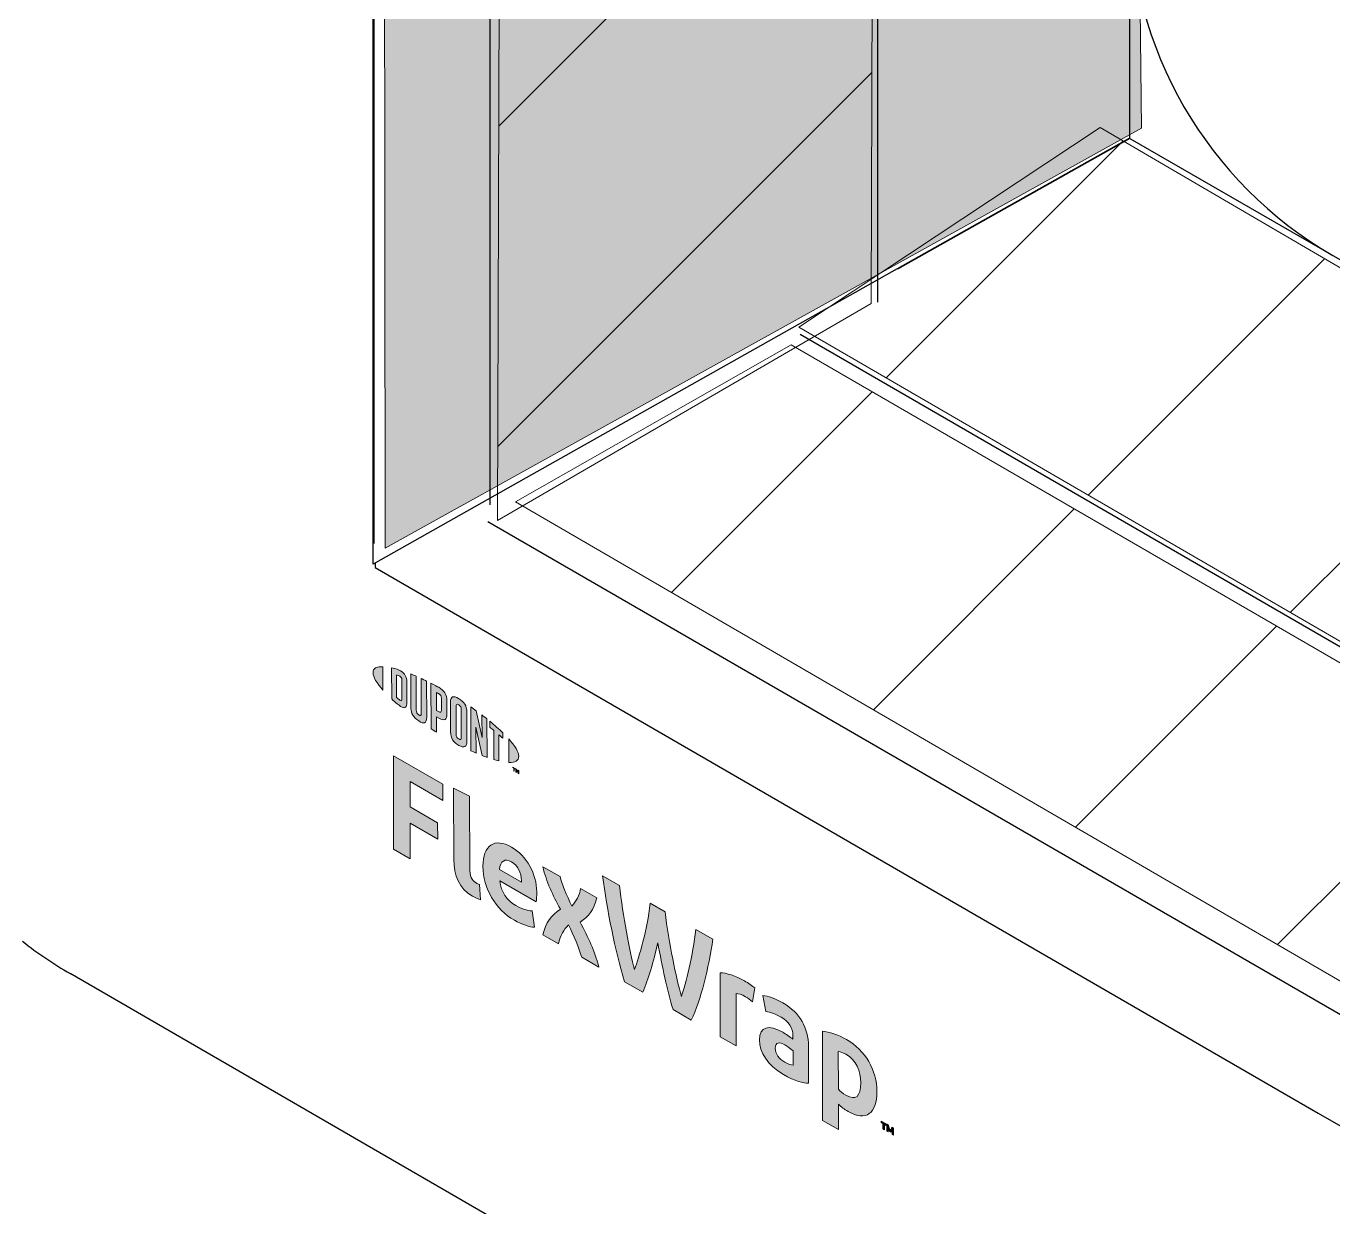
# Model space of a CAD drawing. Extents: x -1337 to 5791, y -3809 to 1769.
# Drawn here: x -117.1 to -59.2, y -2845.1 to -2792.9 of the extents above; entities that cross this region are included whole.
import ezdxf

# ---------------------------------------------------------------- set-up
doc = ezdxf.new("R2010")
doc.units = 0
doc.header["$MEASUREMENT"] = 0
for name, color, linetype, lineweight in [('G-ANNO-TTLB', 7, 'Continuous', 0), ('Layer 12', 7, 'Continuous', 0), ('TYVEK', 7, 'Continuous', 0)]:
    doc.layers.add(name, color=color, linetype=linetype, lineweight=lineweight)
pattern_1 = [(45, (0, 0), (-7.071067, 7.07107), [])]

# ---------------------------------------------------------------- blocks, each defined once
blk = doc.blocks.new('Block_393')
at = {"layer": 'TYVEK', "true_color": 0x003b71, "transparency": 33554687}
h = blk.add_hatch(color=156, dxfattribs=at)
h.dxf.hatch_style = 2
edge = h.paths.add_edge_path()
edge.add_spline(control_points=[(-100.803, -2829.312), (-100.803, -2829.312), (-100.813, -2825.171), (-100.813, -2825.171), (-100.813, -2825.171), (-98.627, -2826.426), (-98.627, -2826.426), (-98.627, -2826.426), (-98.626, -2827.148), (-98.626, -2827.148), (-98.626, -2827.148), (-100.077, -2826.314), (-100.077, -2826.314), (-100.077, -2826.314), (-100.075, -2827.438), (-100.075, -2827.438), (-100.075, -2827.438), (-98.854, -2828.139), (-98.854, -2828.139), (-98.854, -2828.139), (-98.852, -2828.861), (-98.852, -2828.861), (-98.852, -2828.861), (-100.073, -2828.16), (-100.073, -2828.16), (-100.073, -2828.16), (-100.069, -2829.733), (-100.069, -2829.733), (-100.069, -2829.733), (-100.803, -2829.312), (-100.803, -2829.312)], knot_values=[0, 0, 0, 0, 1, 1, 1, 2, 2, 2, 3, 3, 3, 4, 4, 4, 5, 5, 5, 6, 6, 6, 7, 7, 7, 8, 8, 8, 9, 9, 9, 10, 10, 10, 10], degree=3, periodic=0)
h = blk.add_hatch(color=156, dxfattribs=at)
h.dxf.hatch_style = 2
edge = h.paths.add_edge_path()
edge.add_spline(control_points=[(-97.43, -2830.156), (-97.429, -2830.475), (-97.357, -2830.688), (-97.151, -2830.806), (-97.1, -2830.835), (-97.049, -2830.859), (-97.003, -2830.873), (-97.003, -2830.873), (-96.95, -2831.548), (-96.95, -2831.548), (-97.047, -2831.515), (-97.206, -2831.448), (-97.309, -2831.389), (-97.899, -2831.05), (-98.136, -2830.471), (-98.138, -2829.761), (-98.138, -2829.761), (-98.145, -2826.602), (-98.145, -2826.602), (-98.145, -2826.602), (-97.437, -2826.961), (-97.437, -2826.961), (-97.437, -2826.961), (-97.43, -2830.156), (-97.43, -2830.156)], knot_values=[0, 0, 0, 0, 1, 1, 1, 2, 2, 2, 3, 3, 3, 4, 4, 4, 5, 5, 5, 6, 6, 6, 7, 7, 7, 8, 8, 8, 8], degree=3, periodic=0)
h = blk.add_hatch(color=156, dxfattribs=at)
h.dxf.hatch_style = 2
edge = h.paths.add_edge_path()
edge.add_spline(control_points=[(-96.118, -2830.206), (-96.118, -2830.206), (-95.143, -2830.765), (-95.143, -2830.765), (-95.143, -2830.765), (-95.144, -2830.694), (-95.144, -2830.694), (-95.144, -2830.363), (-95.299, -2830.032), (-95.581, -2829.87), (-95.879, -2829.699), (-96.073, -2829.83), (-96.118, -2830.206)], knot_values=[0, 0, 0, 0, 1, 1, 1, 2, 2, 2, 3, 3, 3, 4, 4, 4, 4], degree=3, periodic=0)
edge = h.paths.add_edge_path()
edge.add_spline(control_points=[(-94.56, -2832.766), (-94.785, -2832.755), (-95.118, -2832.646), (-95.457, -2832.452), (-96.283, -2831.978), (-96.849, -2831.05), (-96.851, -2830.068), (-96.853, -2829.128), (-96.337, -2828.786), (-95.583, -2829.219), (-94.911, -2829.605), (-94.468, -2830.409), (-94.466, -2831.201), (-94.466, -2831.379), (-94.475, -2831.527), (-94.485, -2831.639), (-94.485, -2831.639), (-96.107, -2830.708), (-96.107, -2830.708), (-96.039, -2831.22), (-95.797, -2831.571), (-95.387, -2831.807), (-95.135, -2831.951), (-94.894, -2832.025), (-94.674, -2832.045), (-94.674, -2832.045), (-94.56, -2832.766), (-94.56, -2832.766)], knot_values=[0, 0, 0, 0, 1, 1, 1, 2, 2, 2, 3, 3, 3, 4, 4, 4, 5, 5, 5, 6, 6, 6, 7, 7, 7, 8, 8, 8, 9, 9, 9, 9], degree=3, periodic=0)
h = blk.add_hatch(color=156, dxfattribs=at)
h.dxf.hatch_style = 2
edge = h.paths.add_edge_path()
edge.add_spline(control_points=[(-93.419, -2831.968), (-93.764, -2831.333), (-94.037, -2830.768), (-94.197, -2830.086), (-94.197, -2830.086), (-93.433, -2830.524), (-93.433, -2830.524), (-93.366, -2830.829), (-93.139, -2831.361), (-92.912, -2831.828), (-92.723, -2831.611), (-92.56, -2831.356), (-92.525, -2831.046), (-92.525, -2831.046), (-91.807, -2831.458), (-91.807, -2831.458), (-91.939, -2831.997), (-92.163, -2832.299), (-92.547, -2832.534), (-92.176, -2833.225), (-91.924, -2833.783), (-91.712, -2834.531), (-91.712, -2834.531), (-92.476, -2834.092), (-92.476, -2834.092), (-92.585, -2833.699), (-92.843, -2833.108), (-93.059, -2832.659), (-93.253, -2832.872), (-93.437, -2833.121), (-93.508, -2833.5), (-93.508, -2833.5), (-94.195, -2833.105), (-94.195, -2833.105), (-94.068, -2832.564), (-93.828, -2832.229), (-93.419, -2831.968)], knot_values=[0, 0, 0, 0, 1, 1, 1, 2, 2, 2, 3, 3, 3, 4, 4, 4, 5, 5, 5, 6, 6, 6, 7, 7, 7, 8, 8, 8, 9, 9, 9, 10, 10, 10, 11, 11, 11, 12, 12, 12, 12], degree=3, periodic=0)
h = blk.add_hatch(color=156, dxfattribs=at)
h.dxf.hatch_style = 2
edge = h.paths.add_edge_path()
edge.add_spline(control_points=[(-87.418, -2832.861), (-87.418, -2832.861), (-86.669, -2833.291), (-86.669, -2833.291), (-86.86, -2834.558), (-87.195, -2835.99), (-87.628, -2836.875), (-87.628, -2836.875), (-88.434, -2836.413), (-88.434, -2836.413), (-88.687, -2835.529), (-88.915, -2834.53), (-89.107, -2833.451), (-89.3, -2834.309), (-89.518, -2835.052), (-89.773, -2835.644), (-89.773, -2835.644), (-90.578, -2835.182), (-90.578, -2835.182), (-90.991, -2833.81), (-91.36, -2831.975), (-91.553, -2830.487), (-91.553, -2830.487), (-90.809, -2830.914), (-90.809, -2830.914), (-90.647, -2832.254), (-90.356, -2833.821), (-90.144, -2834.634), (-89.925, -2834.068), (-89.585, -2832.905), (-89.439, -2831.701), (-89.439, -2831.701), (-88.782, -2832.078), (-88.782, -2832.078), (-88.625, -2833.456), (-88.289, -2835.008), (-88.061, -2835.829), (-87.858, -2835.255), (-87.569, -2834.021), (-87.418, -2832.861)], knot_values=[0, 0, 0, 0, 1, 1, 1, 2, 2, 2, 3, 3, 3, 4, 4, 4, 5, 5, 5, 6, 6, 6, 7, 7, 7, 8, 8, 8, 9, 9, 9, 10, 10, 10, 11, 11, 11, 12, 12, 12, 13, 13, 13, 13], degree=3, periodic=0)
h = blk.add_hatch(color=156, dxfattribs=at)
h.dxf.hatch_style = 2
edge = h.paths.add_edge_path()
edge.add_spline(control_points=[(-85.276, -2835.136), (-85.091, -2835.242), (-84.917, -2835.366), (-84.814, -2835.455), (-84.814, -2835.455), (-84.915, -2836.064), (-84.915, -2836.064), (-85.002, -2835.979), (-85.11, -2835.905), (-85.218, -2835.843), (-85.408, -2835.734), (-85.536, -2835.702), (-85.644, -2835.699), (-85.644, -2835.699), (-85.638, -2838.018), (-85.638, -2838.018), (-85.638, -2838.018), (-86.346, -2837.612), (-86.346, -2837.612), (-86.346, -2837.612), (-86.353, -2834.778), (-86.353, -2834.778), (-86.076, -2834.778), (-85.645, -2834.924), (-85.276, -2835.136)], knot_values=[0, 0, 0, 0, 1, 1, 1, 2, 2, 2, 3, 3, 3, 4, 4, 4, 5, 5, 5, 6, 6, 6, 7, 7, 7, 8, 8, 8, 8], degree=3, periodic=0)
h = blk.add_hatch(color=156, dxfattribs=at)
h.dxf.hatch_style = 2
edge = h.paths.add_edge_path()
edge.add_spline(control_points=[(-83.12, -2838.867), (-83.12, -2838.867), (-83.122, -2838.234), (-83.122, -2838.234), (-83.24, -2838.137), (-83.363, -2838.048), (-83.486, -2837.977), (-83.722, -2837.842), (-83.907, -2837.842), (-83.906, -2838.12), (-83.905, -2838.369), (-83.751, -2838.587), (-83.479, -2838.744), (-83.325, -2838.832), (-83.197, -2838.87), (-83.12, -2838.867)], knot_values=[0, 0, 0, 0, 1, 1, 1, 2, 2, 2, 3, 3, 3, 4, 4, 4, 5, 5, 5, 5], degree=3, periodic=0)
edge = h.paths.add_edge_path()
edge.add_spline(control_points=[(-83.55, -2839.288), (-84.252, -2838.884), (-84.607, -2838.285), (-84.609, -2837.752), (-84.61, -2837.167), (-84.195, -2837.062), (-83.58, -2837.41), (-83.436, -2837.492), (-83.251, -2837.622), (-83.123, -2837.719), (-83.123, -2837.719), (-83.124, -2837.577), (-83.124, -2837.577), (-83.124, -2837.216), (-83.304, -2836.942), (-83.648, -2836.744), (-83.874, -2836.615), (-84.115, -2836.518), (-84.325, -2836.498), (-84.325, -2836.498), (-84.455, -2835.785), (-84.455, -2835.785), (-84.234, -2835.805), (-83.881, -2835.938), (-83.568, -2836.117), (-82.814, -2836.55), (-82.438, -2837.227), (-82.436, -2838.025), (-82.436, -2838.025), (-82.432, -2839.67), (-82.432, -2839.67), (-82.642, -2839.673), (-83.037, -2839.582), (-83.55, -2839.288)], knot_values=[0, 0, 0, 0, 1, 1, 1, 2, 2, 2, 3, 3, 3, 4, 4, 4, 5, 5, 5, 6, 6, 6, 7, 7, 7, 8, 8, 8, 9, 9, 9, 10, 10, 10, 11, 11, 11, 11], degree=3, periodic=0)
h = blk.add_hatch(color=156, dxfattribs=at)
h.dxf.hatch_style = 2
edge = h.paths.add_edge_path()
edge.add_spline(control_points=[(-80.786, -2840.201), (-80.335, -2840.46), (-80.125, -2840.262), (-80.127, -2839.652), (-80.128, -2839.12), (-80.324, -2838.653), (-80.791, -2838.385), (-80.919, -2838.311), (-81.011, -2838.288), (-81.119, -2838.273), (-81.119, -2838.273), (-81.115, -2839.93), (-81.115, -2839.93), (-81.017, -2840.033), (-80.935, -2840.116), (-80.786, -2840.201)], knot_values=[0, 0, 0, 0, 1, 1, 1, 2, 2, 2, 3, 3, 3, 4, 4, 4, 5, 5, 5, 5], degree=3, periodic=0)
edge = h.paths.add_edge_path()
edge.add_spline(control_points=[(-80.682, -2840.922), (-80.861, -2840.819), (-80.985, -2840.725), (-81.113, -2840.598), (-81.113, -2840.598), (-81.11, -2841.722), (-81.11, -2841.722), (-81.11, -2841.722), (-81.813, -2841.319), (-81.813, -2841.319), (-81.813, -2841.319), (-81.823, -2837.373), (-81.823, -2837.373), (-81.531, -2837.387), (-81.121, -2837.522), (-80.756, -2837.731), (-79.915, -2838.214), (-79.411, -2839.094), (-79.408, -2840.041), (-79.406, -2841.011), (-79.882, -2841.382), (-80.682, -2840.922)], knot_values=[0, 0, 0, 0, 1, 1, 1, 2, 2, 2, 3, 3, 3, 4, 4, 4, 5, 5, 5, 6, 6, 6, 7, 7, 7, 7], degree=3, periodic=0)
h = blk.add_hatch(color=156, dxfattribs=at)
h.dxf.hatch_style = 2
edge = h.paths.add_edge_path()
edge.add_spline(control_points=[(-78.9, -2841.527), (-78.874, -2841.615), (-78.849, -2841.681), (-78.818, -2841.752), (-78.788, -2841.716), (-78.767, -2841.676), (-78.742, -2841.619), (-78.742, -2841.619), (-78.668, -2841.661), (-78.668, -2841.661), (-78.668, -2841.661), (-78.667, -2841.967), (-78.667, -2841.967), (-78.667, -2841.967), (-78.731, -2841.93), (-78.731, -2841.93), (-78.731, -2841.93), (-78.732, -2841.789), (-78.732, -2841.789), (-78.732, -2841.789), (-78.729, -2841.743), (-78.729, -2841.743), (-78.749, -2841.777), (-78.774, -2841.811), (-78.795, -2841.838), (-78.795, -2841.838), (-78.844, -2841.809), (-78.844, -2841.809), (-78.867, -2841.757), (-78.891, -2841.694), (-78.913, -2841.635), (-78.913, -2841.635), (-78.91, -2841.687), (-78.91, -2841.687), (-78.91, -2841.687), (-78.909, -2841.828), (-78.909, -2841.828), (-78.909, -2841.828), (-78.973, -2841.791), (-78.973, -2841.791), (-78.973, -2841.791), (-78.974, -2841.485), (-78.974, -2841.485), (-78.974, -2841.485), (-78.9, -2841.527), (-78.9, -2841.527)], knot_values=[0, 0, 0, 0, 1, 1, 1, 2, 2, 2, 3, 3, 3, 4, 4, 4, 5, 5, 5, 6, 6, 6, 7, 7, 7, 8, 8, 8, 9, 9, 9, 10, 10, 10, 11, 11, 11, 12, 12, 12, 13, 13, 13, 14, 14, 14, 15, 15, 15, 15], degree=3, periodic=0)
edge = h.paths.add_edge_path()
edge.add_spline(control_points=[(-79.146, -2841.454), (-79.146, -2841.454), (-79.218, -2841.413), (-79.218, -2841.413), (-79.218, -2841.413), (-79.218, -2841.345), (-79.218, -2841.345), (-79.218, -2841.345), (-79.004, -2841.468), (-79.004, -2841.468), (-79.004, -2841.468), (-79.003, -2841.536), (-79.003, -2841.536), (-79.003, -2841.536), (-79.075, -2841.495), (-79.075, -2841.495), (-79.075, -2841.495), (-79.074, -2841.733), (-79.074, -2841.733), (-79.074, -2841.733), (-79.146, -2841.692), (-79.146, -2841.692), (-79.146, -2841.692), (-79.146, -2841.454), (-79.146, -2841.454)], knot_values=[0, 0, 0, 0, 1, 1, 1, 2, 2, 2, 3, 3, 3, 4, 4, 4, 5, 5, 5, 6, 6, 6, 7, 7, 7, 8, 8, 8, 8], degree=3, periodic=0)
at = {"layer": 'TYVEK'}
for points, knots in [([(-100.803, -2829.312), (-100.803, -2829.312), (-100.813, -2825.171), (-100.813, -2825.171), (-100.813, -2825.171), (-98.627, -2826.426), (-98.627, -2826.426), (-98.627, -2826.426), (-98.626, -2827.148), (-98.626, -2827.148), (-98.626, -2827.148), (-100.077, -2826.314), (-100.077, -2826.314), (-100.077, -2826.314), (-100.075, -2827.438), (-100.075, -2827.438), (-100.075, -2827.438), (-98.854, -2828.139), (-98.854, -2828.139), (-98.854, -2828.139), (-98.852, -2828.861), (-98.852, -2828.861), (-98.852, -2828.861), (-100.073, -2828.16), (-100.073, -2828.16), (-100.073, -2828.16), (-100.069, -2829.733), (-100.069, -2829.733), (-100.069, -2829.733), (-100.803, -2829.312), (-100.803, -2829.312)], [0, 0, 0, 0, 1, 1, 1, 2, 2, 2, 3, 3, 3, 4, 4, 4, 5, 5, 5, 6, 6, 6, 7, 7, 7, 8, 8, 8, 9, 9, 9, 10, 10, 10, 10]), ([(-97.43, -2830.156), (-97.429, -2830.475), (-97.357, -2830.688), (-97.151, -2830.806), (-97.1, -2830.835), (-97.049, -2830.859), (-97.003, -2830.873), (-97.003, -2830.873), (-96.95, -2831.548), (-96.95, -2831.548), (-97.047, -2831.515), (-97.206, -2831.448), (-97.309, -2831.389), (-97.899, -2831.05), (-98.136, -2830.471), (-98.138, -2829.761), (-98.138, -2829.761), (-98.145, -2826.602), (-98.145, -2826.602), (-98.145, -2826.602), (-97.437, -2826.961), (-97.437, -2826.961), (-97.437, -2826.961), (-97.43, -2830.156), (-97.43, -2830.156)], [0, 0, 0, 0, 1, 1, 1, 2, 2, 2, 3, 3, 3, 4, 4, 4, 5, 5, 5, 6, 6, 6, 7, 7, 7, 8, 8, 8, 8]), ([(-94.56, -2832.766), (-94.785, -2832.755), (-95.118, -2832.646), (-95.457, -2832.452), (-96.283, -2831.978), (-96.849, -2831.05), (-96.851, -2830.068), (-96.853, -2829.128), (-96.337, -2828.786), (-95.583, -2829.219), (-94.911, -2829.605), (-94.468, -2830.409), (-94.466, -2831.201), (-94.466, -2831.379), (-94.475, -2831.527), (-94.485, -2831.639), (-94.485, -2831.639), (-96.107, -2830.708), (-96.107, -2830.708), (-96.039, -2831.22), (-95.797, -2831.571), (-95.387, -2831.807), (-95.135, -2831.951), (-94.894, -2832.025), (-94.674, -2832.045), (-94.674, -2832.045), (-94.56, -2832.766), (-94.56, -2832.766)], [0, 0, 0, 0, 1, 1, 1, 2, 2, 2, 3, 3, 3, 4, 4, 4, 5, 5, 5, 6, 6, 6, 7, 7, 7, 8, 8, 8, 9, 9, 9, 9]), ([(-96.118, -2830.206), (-96.118, -2830.206), (-95.143, -2830.765), (-95.143, -2830.765), (-95.143, -2830.765), (-95.144, -2830.694), (-95.144, -2830.694), (-95.144, -2830.363), (-95.299, -2830.032), (-95.581, -2829.87), (-95.879, -2829.699), (-96.073, -2829.83), (-96.118, -2830.206)], [0, 0, 0, 0, 1, 1, 1, 2, 2, 2, 3, 3, 3, 4, 4, 4, 4]), ([(-93.419, -2831.968), (-93.764, -2831.333), (-94.037, -2830.768), (-94.197, -2830.086), (-94.197, -2830.086), (-93.433, -2830.524), (-93.433, -2830.524), (-93.366, -2830.829), (-93.139, -2831.361), (-92.912, -2831.828), (-92.723, -2831.611), (-92.56, -2831.356), (-92.525, -2831.046), (-92.525, -2831.046), (-91.807, -2831.458), (-91.807, -2831.458), (-91.939, -2831.997), (-92.163, -2832.299), (-92.547, -2832.534), (-92.176, -2833.225), (-91.924, -2833.783), (-91.712, -2834.531), (-91.712, -2834.531), (-92.476, -2834.092), (-92.476, -2834.092), (-92.585, -2833.699), (-92.843, -2833.108), (-93.059, -2832.659), (-93.253, -2832.872), (-93.437, -2833.121), (-93.508, -2833.5), (-93.508, -2833.5), (-94.195, -2833.105), (-94.195, -2833.105), (-94.068, -2832.564), (-93.828, -2832.229), (-93.419, -2831.968)], [0, 0, 0, 0, 1, 1, 1, 2, 2, 2, 3, 3, 3, 4, 4, 4, 5, 5, 5, 6, 6, 6, 7, 7, 7, 8, 8, 8, 9, 9, 9, 10, 10, 10, 11, 11, 11, 12, 12, 12, 12]), ([(-87.418, -2832.861), (-87.418, -2832.861), (-86.669, -2833.291), (-86.669, -2833.291), (-86.86, -2834.558), (-87.195, -2835.99), (-87.628, -2836.875), (-87.628, -2836.875), (-88.434, -2836.413), (-88.434, -2836.413), (-88.687, -2835.529), (-88.915, -2834.53), (-89.107, -2833.451), (-89.3, -2834.309), (-89.518, -2835.052), (-89.773, -2835.644), (-89.773, -2835.644), (-90.578, -2835.182), (-90.578, -2835.182), (-90.991, -2833.81), (-91.36, -2831.975), (-91.553, -2830.487), (-91.553, -2830.487), (-90.809, -2830.914), (-90.809, -2830.914), (-90.647, -2832.254), (-90.356, -2833.821), (-90.144, -2834.634), (-89.925, -2834.068), (-89.585, -2832.905), (-89.439, -2831.701), (-89.439, -2831.701), (-88.782, -2832.078), (-88.782, -2832.078), (-88.625, -2833.456), (-88.289, -2835.008), (-88.061, -2835.829), (-87.858, -2835.255), (-87.569, -2834.021), (-87.418, -2832.861)], [0, 0, 0, 0, 1, 1, 1, 2, 2, 2, 3, 3, 3, 4, 4, 4, 5, 5, 5, 6, 6, 6, 7, 7, 7, 8, 8, 8, 9, 9, 9, 10, 10, 10, 11, 11, 11, 12, 12, 12, 13, 13, 13, 13]), ([(-85.276, -2835.136), (-85.091, -2835.242), (-84.917, -2835.366), (-84.814, -2835.455), (-84.814, -2835.455), (-84.915, -2836.064), (-84.915, -2836.064), (-85.002, -2835.979), (-85.11, -2835.905), (-85.218, -2835.843), (-85.408, -2835.734), (-85.536, -2835.702), (-85.644, -2835.699), (-85.644, -2835.699), (-85.638, -2838.018), (-85.638, -2838.018), (-85.638, -2838.018), (-86.346, -2837.612), (-86.346, -2837.612), (-86.346, -2837.612), (-86.353, -2834.778), (-86.353, -2834.778), (-86.076, -2834.778), (-85.645, -2834.924), (-85.276, -2835.136)], [0, 0, 0, 0, 1, 1, 1, 2, 2, 2, 3, 3, 3, 4, 4, 4, 5, 5, 5, 6, 6, 6, 7, 7, 7, 8, 8, 8, 8]), ([(-83.55, -2839.288), (-84.252, -2838.884), (-84.607, -2838.285), (-84.609, -2837.752), (-84.61, -2837.167), (-84.195, -2837.062), (-83.58, -2837.41), (-83.436, -2837.492), (-83.251, -2837.622), (-83.123, -2837.719), (-83.123, -2837.719), (-83.124, -2837.577), (-83.124, -2837.577), (-83.124, -2837.216), (-83.304, -2836.942), (-83.648, -2836.744), (-83.874, -2836.615), (-84.115, -2836.518), (-84.325, -2836.498), (-84.325, -2836.498), (-84.455, -2835.785), (-84.455, -2835.785), (-84.234, -2835.805), (-83.881, -2835.938), (-83.568, -2836.117), (-82.814, -2836.55), (-82.438, -2837.227), (-82.436, -2838.025), (-82.436, -2838.025), (-82.432, -2839.67), (-82.432, -2839.67), (-82.642, -2839.673), (-83.037, -2839.582), (-83.55, -2839.288)], [0, 0, 0, 0, 1, 1, 1, 2, 2, 2, 3, 3, 3, 4, 4, 4, 5, 5, 5, 6, 6, 6, 7, 7, 7, 8, 8, 8, 9, 9, 9, 10, 10, 10, 11, 11, 11, 11]), ([(-83.12, -2838.867), (-83.12, -2838.867), (-83.122, -2838.234), (-83.122, -2838.234), (-83.24, -2838.137), (-83.363, -2838.048), (-83.486, -2837.977), (-83.722, -2837.842), (-83.907, -2837.842), (-83.906, -2838.12), (-83.905, -2838.369), (-83.751, -2838.587), (-83.479, -2838.744), (-83.325, -2838.832), (-83.197, -2838.87), (-83.12, -2838.867)], [0, 0, 0, 0, 1, 1, 1, 2, 2, 2, 3, 3, 3, 4, 4, 4, 5, 5, 5, 5]), ([(-80.682, -2840.922), (-80.861, -2840.819), (-80.985, -2840.725), (-81.113, -2840.598), (-81.113, -2840.598), (-81.11, -2841.722), (-81.11, -2841.722), (-81.11, -2841.722), (-81.813, -2841.319), (-81.813, -2841.319), (-81.813, -2841.319), (-81.823, -2837.373), (-81.823, -2837.373), (-81.531, -2837.387), (-81.121, -2837.522), (-80.756, -2837.731), (-79.915, -2838.214), (-79.411, -2839.094), (-79.408, -2840.041), (-79.406, -2841.011), (-79.882, -2841.382), (-80.682, -2840.922)], [0, 0, 0, 0, 1, 1, 1, 2, 2, 2, 3, 3, 3, 4, 4, 4, 5, 5, 5, 6, 6, 6, 7, 7, 7, 7]), ([(-80.786, -2840.201), (-80.335, -2840.46), (-80.125, -2840.262), (-80.127, -2839.652), (-80.128, -2839.12), (-80.324, -2838.653), (-80.791, -2838.385), (-80.919, -2838.311), (-81.011, -2838.288), (-81.119, -2838.273), (-81.119, -2838.273), (-81.115, -2839.93), (-81.115, -2839.93), (-81.017, -2840.033), (-80.935, -2840.116), (-80.786, -2840.201)], [0, 0, 0, 0, 1, 1, 1, 2, 2, 2, 3, 3, 3, 4, 4, 4, 5, 5, 5, 5]), ([(-79.146, -2841.454), (-79.146, -2841.454), (-79.218, -2841.413), (-79.218, -2841.413), (-79.218, -2841.413), (-79.218, -2841.345), (-79.218, -2841.345), (-79.218, -2841.345), (-79.004, -2841.468), (-79.004, -2841.468), (-79.004, -2841.468), (-79.003, -2841.536), (-79.003, -2841.536), (-79.003, -2841.536), (-79.075, -2841.495), (-79.075, -2841.495), (-79.075, -2841.495), (-79.074, -2841.733), (-79.074, -2841.733), (-79.074, -2841.733), (-79.146, -2841.692), (-79.146, -2841.692), (-79.146, -2841.692), (-79.146, -2841.454), (-79.146, -2841.454)], [0, 0, 0, 0, 1, 1, 1, 2, 2, 2, 3, 3, 3, 4, 4, 4, 5, 5, 5, 6, 6, 6, 7, 7, 7, 8, 8, 8, 8]), ([(-78.9, -2841.527), (-78.874, -2841.615), (-78.849, -2841.681), (-78.818, -2841.752), (-78.788, -2841.716), (-78.767, -2841.676), (-78.742, -2841.619), (-78.742, -2841.619), (-78.668, -2841.661), (-78.668, -2841.661), (-78.668, -2841.661), (-78.667, -2841.967), (-78.667, -2841.967), (-78.667, -2841.967), (-78.731, -2841.93), (-78.731, -2841.93), (-78.731, -2841.93), (-78.732, -2841.789), (-78.732, -2841.789), (-78.732, -2841.789), (-78.729, -2841.743), (-78.729, -2841.743), (-78.749, -2841.777), (-78.774, -2841.811), (-78.795, -2841.838), (-78.795, -2841.838), (-78.844, -2841.809), (-78.844, -2841.809), (-78.867, -2841.757), (-78.891, -2841.694), (-78.913, -2841.635), (-78.913, -2841.635), (-78.91, -2841.687), (-78.91, -2841.687), (-78.91, -2841.687), (-78.909, -2841.828), (-78.909, -2841.828), (-78.909, -2841.828), (-78.973, -2841.791), (-78.973, -2841.791), (-78.973, -2841.791), (-78.974, -2841.485), (-78.974, -2841.485), (-78.974, -2841.485), (-78.9, -2841.527), (-78.9, -2841.527)], [0, 0, 0, 0, 1, 1, 1, 2, 2, 2, 3, 3, 3, 4, 4, 4, 5, 5, 5, 6, 6, 6, 7, 7, 7, 8, 8, 8, 9, 9, 9, 10, 10, 10, 11, 11, 11, 12, 12, 12, 13, 13, 13, 14, 14, 14, 15, 15, 15, 15])]:
    blk.add_open_spline(points, degree=3, knots=knots, dxfattribs=at)
blk = doc.blocks.new('Block_394')
at = {"layer": 'TYVEK', "true_color": 0x003b71, "transparency": 33554687}
h = blk.add_hatch(color=156, dxfattribs=at)
h.dxf.hatch_style = 2
edge = h.paths.add_edge_path()
edge.add_spline(control_points=[(-101.715, -2821.493), (-101.715, -2821.683), (-101.554, -2821.954), (-101.274, -2822.267), (-101.274, -2822.267), (-101.276, -2821.228), (-101.276, -2821.228), (-101.556, -2821.219), (-101.716, -2821.304), (-101.715, -2821.493)], knot_values=[0, 0, 0, 0, 1, 1, 1, 2, 2, 2, 3, 3, 3, 3], degree=3, periodic=0)
h = blk.add_hatch(color=156, dxfattribs=at)
h.dxf.hatch_style = 2
edge = h.paths.add_edge_path()
edge.add_spline(control_points=[(-100.434, -2822.653), (-100.434, -2822.732), (-100.475, -2822.735), (-100.525, -2822.707), (-100.563, -2822.684), (-100.623, -2822.634), (-100.672, -2822.591), (-100.672, -2822.591), (-100.674, -2821.597), (-100.674, -2821.597), (-100.626, -2821.61), (-100.566, -2821.628), (-100.527, -2821.65), (-100.478, -2821.679), (-100.436, -2821.729), (-100.436, -2821.809), (-100.436, -2821.809), (-100.434, -2822.653), (-100.434, -2822.653)], knot_values=[0, 0, 0, 0, 1, 1, 1, 2, 2, 2, 3, 3, 3, 4, 4, 4, 5, 5, 5, 6, 6, 6, 6], degree=3, periodic=0)
edge = h.paths.add_edge_path()
edge.add_spline(control_points=[(-100.495, -2821.409), (-100.574, -2821.364), (-100.686, -2821.326), (-100.89, -2821.282), (-100.89, -2821.282), (-100.886, -2822.659), (-100.886, -2822.659), (-100.707, -2822.825), (-100.57, -2822.94), (-100.492, -2822.985), (-100.312, -2823.089), (-100.21, -2823.02), (-100.211, -2822.816), (-100.211, -2822.816), (-100.213, -2821.901), (-100.213, -2821.901), (-100.214, -2821.697), (-100.315, -2821.512), (-100.495, -2821.409)], knot_values=[0, 0, 0, 0, 1, 1, 1, 2, 2, 2, 3, 3, 3, 4, 4, 4, 5, 5, 5, 6, 6, 6, 6], degree=3, periodic=0)
h = blk.add_hatch(color=156, dxfattribs=at)
h.dxf.hatch_style = 2
edge = h.paths.add_edge_path()
edge.add_spline(control_points=[(-99.583, -2823.302), (-99.583, -2823.382), (-99.607, -2823.419), (-99.693, -2823.357), (-99.778, -2823.297), (-99.801, -2823.242), (-99.801, -2823.148), (-99.801, -2823.148), (-99.805, -2821.648), (-99.805, -2821.648), (-99.861, -2821.623), (-99.986, -2821.571), (-100.04, -2821.549), (-100.04, -2821.549), (-100.036, -2823.066), (-100.036, -2823.066), (-100.036, -2823.308), (-99.934, -2823.461), (-99.692, -2823.631), (-99.472, -2823.787), (-99.337, -2823.736), (-99.337, -2823.467), (-99.337, -2823.467), (-99.341, -2821.865), (-99.341, -2821.865), (-99.387, -2821.841), (-99.538, -2821.769), (-99.587, -2821.747), (-99.587, -2821.747), (-99.583, -2823.302), (-99.583, -2823.302)], knot_values=[0, 0, 0, 0, 1, 1, 1, 2, 2, 2, 3, 3, 3, 4, 4, 4, 5, 5, 5, 6, 6, 6, 7, 7, 7, 8, 8, 8, 9, 9, 9, 10, 10, 10, 10], degree=3, periodic=0)
h = blk.add_hatch(color=156, dxfattribs=at)
h.dxf.hatch_style = 2
edge = h.paths.add_edge_path()
edge.add_spline(control_points=[(-98.688, -2823.158), (-98.688, -2823.245), (-98.715, -2823.274), (-98.814, -2823.217), (-98.814, -2823.217), (-98.901, -2823.167), (-98.901, -2823.167), (-98.901, -2823.167), (-98.903, -2822.371), (-98.903, -2822.371), (-98.864, -2822.391), (-98.844, -2822.402), (-98.821, -2822.415), (-98.713, -2822.477), (-98.69, -2822.537), (-98.69, -2822.626), (-98.69, -2822.626), (-98.688, -2823.158), (-98.688, -2823.158)], knot_values=[0, 0, 0, 0, 1, 1, 1, 2, 2, 2, 3, 3, 3, 4, 4, 4, 5, 5, 5, 6, 6, 6, 6], degree=3, periodic=0)
edge = h.paths.add_edge_path()
edge.add_spline(control_points=[(-98.807, -2822.142), (-98.85, -2822.117), (-99.006, -2822.034), (-99.149, -2821.961), (-99.149, -2821.961), (-99.144, -2823.98), (-99.144, -2823.98), (-99.096, -2824.01), (-98.968, -2824.092), (-98.898, -2824.133), (-98.898, -2824.133), (-98.9, -2823.448), (-98.9, -2823.448), (-98.9, -2823.448), (-98.804, -2823.503), (-98.804, -2823.503), (-98.546, -2823.65), (-98.439, -2823.578), (-98.44, -2823.322), (-98.44, -2823.322), (-98.441, -2822.727), (-98.441, -2822.727), (-98.442, -2822.476), (-98.563, -2822.282), (-98.807, -2822.142)], knot_values=[0, 0, 0, 0, 1, 1, 1, 2, 2, 2, 3, 3, 3, 4, 4, 4, 5, 5, 5, 6, 6, 6, 7, 7, 7, 8, 8, 8, 8], degree=3, periodic=0)
h = blk.add_hatch(color=156, dxfattribs=at)
h.dxf.hatch_style = 2
edge = h.paths.add_edge_path()
edge.add_spline(control_points=[(-97.808, -2824.367), (-97.808, -2824.447), (-97.831, -2824.475), (-97.918, -2824.428), (-98.008, -2824.38), (-98.032, -2824.321), (-98.032, -2824.239), (-98.032, -2824.239), (-98.036, -2822.98), (-98.036, -2822.98), (-98.036, -2822.898), (-98.012, -2822.866), (-97.922, -2822.92), (-97.835, -2822.973), (-97.812, -2823.029), (-97.811, -2823.109), (-97.811, -2823.109), (-97.808, -2824.367), (-97.808, -2824.367)], knot_values=[0, 0, 0, 0, 1, 1, 1, 2, 2, 2, 3, 3, 3, 4, 4, 4, 5, 5, 5, 6, 6, 6, 6], degree=3, periodic=0)
edge = h.paths.add_edge_path()
edge.add_spline(control_points=[(-97.923, -2822.638), (-98.151, -2822.495), (-98.286, -2822.533), (-98.285, -2822.799), (-98.285, -2822.799), (-98.282, -2824.119), (-98.282, -2824.119), (-98.281, -2824.399), (-98.158, -2824.585), (-97.917, -2824.712), (-97.682, -2824.835), (-97.559, -2824.802), (-97.56, -2824.504), (-97.56, -2824.504), (-97.563, -2823.244), (-97.563, -2823.244), (-97.564, -2822.959), (-97.675, -2822.794), (-97.923, -2822.638)], knot_values=[0, 0, 0, 0, 1, 1, 1, 2, 2, 2, 3, 3, 3, 4, 4, 4, 5, 5, 5, 6, 6, 6, 6], degree=3, periodic=0)
h = blk.add_hatch(color=156, dxfattribs=at)
h.dxf.hatch_style = 2
edge = h.paths.add_edge_path()
edge.add_spline(control_points=[(-96.879, -2824.36), (-96.879, -2824.36), (-97.154, -2823.177), (-97.154, -2823.177), (-97.228, -2823.124), (-97.318, -2823.061), (-97.387, -2823.013), (-97.387, -2823.013), (-97.382, -2824.95), (-97.382, -2824.95), (-97.334, -2824.973), (-97.21, -2825.028), (-97.146, -2825.055), (-97.146, -2825.055), (-97.168, -2823.903), (-97.168, -2823.903), (-97.168, -2823.903), (-96.877, -2825.165), (-96.877, -2825.165), (-96.815, -2825.189), (-96.726, -2825.223), (-96.667, -2825.243), (-96.667, -2825.243), (-96.671, -2823.542), (-96.671, -2823.542), (-96.733, -2823.492), (-96.844, -2823.407), (-96.898, -2823.366), (-96.898, -2823.366), (-96.879, -2824.36), (-96.879, -2824.36)], knot_values=[0, 0, 0, 0, 1, 1, 1, 2, 2, 2, 3, 3, 3, 4, 4, 4, 5, 5, 5, 6, 6, 6, 7, 7, 7, 8, 8, 8, 9, 9, 9, 10, 10, 10, 10], degree=3, periodic=0)
h = blk.add_hatch(color=156, dxfattribs=at)
h.dxf.hatch_style = 2
edge = h.paths.add_edge_path()
edge.add_spline(control_points=[(-96.549, -2823.909), (-96.488, -2823.957), (-96.428, -2824.005), (-96.369, -2824.053), (-96.369, -2824.053), (-96.366, -2825.341), (-96.366, -2825.341), (-96.312, -2825.358), (-96.213, -2825.385), (-96.146, -2825.4), (-96.146, -2825.4), (-96.149, -2824.241), (-96.149, -2824.241), (-96.085, -2824.296), (-96.025, -2824.35), (-95.97, -2824.4), (-95.97, -2824.4), (-95.97, -2824.152), (-95.97, -2824.152), (-96.144, -2823.982), (-96.331, -2823.818), (-96.549, -2823.64), (-96.549, -2823.64), (-96.549, -2823.909), (-96.549, -2823.909)], knot_values=[0, 0, 0, 0, 1, 1, 1, 2, 2, 2, 3, 3, 3, 4, 4, 4, 5, 5, 5, 6, 6, 6, 7, 7, 7, 8, 8, 8, 8], degree=3, periodic=0)
h = blk.add_hatch(color=156, dxfattribs=at)
h.dxf.hatch_style = 2
edge = h.paths.add_edge_path()
edge.add_spline(control_points=[(-95.264, -2825.196), (-95.264, -2825.387), (-95.424, -2825.473), (-95.703, -2825.466), (-95.703, -2825.466), (-95.706, -2824.426), (-95.706, -2824.426), (-95.425, -2824.738), (-95.264, -2825.008), (-95.264, -2825.196)], knot_values=[0, 0, 0, 0, 1, 1, 1, 2, 2, 2, 3, 3, 3, 3], degree=3, periodic=0)
h = blk.add_hatch(color=156, dxfattribs=at)
h.dxf.hatch_style = 2
edge = h.paths.add_edge_path()
edge.add_spline(control_points=[(-95.393, -2825.747), (-95.393, -2825.747), (-95.367, -2825.762), (-95.367, -2825.762), (-95.367, -2825.762), (-95.327, -2825.856), (-95.327, -2825.856), (-95.327, -2825.856), (-95.288, -2825.807), (-95.288, -2825.807), (-95.288, -2825.807), (-95.263, -2825.822), (-95.263, -2825.822), (-95.263, -2825.822), (-95.262, -2825.972), (-95.262, -2825.972), (-95.262, -2825.972), (-95.286, -2825.958), (-95.286, -2825.958), (-95.286, -2825.958), (-95.286, -2825.852), (-95.286, -2825.852), (-95.286, -2825.852), (-95.326, -2825.9), (-95.326, -2825.9), (-95.326, -2825.9), (-95.329, -2825.899), (-95.329, -2825.899), (-95.329, -2825.899), (-95.369, -2825.804), (-95.369, -2825.804), (-95.369, -2825.804), (-95.369, -2825.911), (-95.369, -2825.911), (-95.369, -2825.911), (-95.393, -2825.897), (-95.393, -2825.897), (-95.393, -2825.897), (-95.393, -2825.747), (-95.393, -2825.747)], knot_values=[0, 0, 0, 0, 1, 1, 1, 2, 2, 2, 3, 3, 3, 4, 4, 4, 5, 5, 5, 6, 6, 6, 7, 7, 7, 8, 8, 8, 9, 9, 9, 10, 10, 10, 11, 11, 11, 12, 12, 12, 13, 13, 13, 13], degree=3, periodic=0)
edge = h.paths.add_edge_path()
edge.add_spline(control_points=[(-95.486, -2825.72), (-95.486, -2825.72), (-95.526, -2825.697), (-95.526, -2825.697), (-95.526, -2825.697), (-95.526, -2825.671), (-95.526, -2825.671), (-95.526, -2825.671), (-95.421, -2825.731), (-95.421, -2825.731), (-95.421, -2825.731), (-95.421, -2825.757), (-95.421, -2825.757), (-95.421, -2825.757), (-95.461, -2825.734), (-95.461, -2825.734), (-95.461, -2825.734), (-95.461, -2825.858), (-95.461, -2825.858), (-95.461, -2825.858), (-95.486, -2825.844), (-95.486, -2825.844), (-95.486, -2825.844), (-95.486, -2825.72), (-95.486, -2825.72)], knot_values=[0, 0, 0, 0, 1, 1, 1, 2, 2, 2, 3, 3, 3, 4, 4, 4, 5, 5, 5, 6, 6, 6, 7, 7, 7, 8, 8, 8, 8], degree=3, periodic=0)
at = {"layer": 'TYVEK'}
for points, knots in [([(-101.715, -2821.493), (-101.715, -2821.683), (-101.554, -2821.954), (-101.274, -2822.267), (-101.274, -2822.267), (-101.276, -2821.228), (-101.276, -2821.228), (-101.556, -2821.219), (-101.716, -2821.304), (-101.715, -2821.493)], [0, 0, 0, 0, 1, 1, 1, 2, 2, 2, 3, 3, 3, 3]), ([(-100.495, -2821.409), (-100.574, -2821.364), (-100.686, -2821.326), (-100.89, -2821.282), (-100.89, -2821.282), (-100.886, -2822.659), (-100.886, -2822.659), (-100.707, -2822.825), (-100.57, -2822.94), (-100.492, -2822.985), (-100.312, -2823.089), (-100.21, -2823.02), (-100.211, -2822.816), (-100.211, -2822.816), (-100.213, -2821.901), (-100.213, -2821.901), (-100.214, -2821.697), (-100.315, -2821.512), (-100.495, -2821.409)], [0, 0, 0, 0, 1, 1, 1, 2, 2, 2, 3, 3, 3, 4, 4, 4, 5, 5, 5, 6, 6, 6, 6]), ([(-100.434, -2822.653), (-100.434, -2822.732), (-100.475, -2822.735), (-100.525, -2822.707), (-100.563, -2822.684), (-100.623, -2822.634), (-100.672, -2822.591), (-100.672, -2822.591), (-100.674, -2821.597), (-100.674, -2821.597), (-100.626, -2821.61), (-100.566, -2821.628), (-100.527, -2821.65), (-100.478, -2821.679), (-100.436, -2821.729), (-100.436, -2821.809), (-100.436, -2821.809), (-100.434, -2822.653), (-100.434, -2822.653)], [0, 0, 0, 0, 1, 1, 1, 2, 2, 2, 3, 3, 3, 4, 4, 4, 5, 5, 5, 6, 6, 6, 6]), ([(-99.583, -2823.302), (-99.583, -2823.382), (-99.607, -2823.419), (-99.693, -2823.357), (-99.778, -2823.297), (-99.801, -2823.242), (-99.801, -2823.148), (-99.801, -2823.148), (-99.805, -2821.648), (-99.805, -2821.648), (-99.861, -2821.623), (-99.986, -2821.571), (-100.04, -2821.549), (-100.04, -2821.549), (-100.036, -2823.066), (-100.036, -2823.066), (-100.036, -2823.308), (-99.934, -2823.461), (-99.692, -2823.631), (-99.472, -2823.787), (-99.337, -2823.736), (-99.337, -2823.467), (-99.337, -2823.467), (-99.341, -2821.865), (-99.341, -2821.865), (-99.387, -2821.841), (-99.538, -2821.769), (-99.587, -2821.747), (-99.587, -2821.747), (-99.583, -2823.302), (-99.583, -2823.302)], [0, 0, 0, 0, 1, 1, 1, 2, 2, 2, 3, 3, 3, 4, 4, 4, 5, 5, 5, 6, 6, 6, 7, 7, 7, 8, 8, 8, 9, 9, 9, 10, 10, 10, 10]), ([(-98.807, -2822.142), (-98.85, -2822.117), (-99.006, -2822.034), (-99.149, -2821.961), (-99.149, -2821.961), (-99.144, -2823.98), (-99.144, -2823.98), (-99.096, -2824.01), (-98.968, -2824.092), (-98.898, -2824.133), (-98.898, -2824.133), (-98.9, -2823.448), (-98.9, -2823.448), (-98.9, -2823.448), (-98.804, -2823.503), (-98.804, -2823.503), (-98.546, -2823.65), (-98.439, -2823.578), (-98.44, -2823.322), (-98.44, -2823.322), (-98.441, -2822.727), (-98.441, -2822.727), (-98.442, -2822.476), (-98.563, -2822.282), (-98.807, -2822.142)], [0, 0, 0, 0, 1, 1, 1, 2, 2, 2, 3, 3, 3, 4, 4, 4, 5, 5, 5, 6, 6, 6, 7, 7, 7, 8, 8, 8, 8]), ([(-98.688, -2823.158), (-98.688, -2823.245), (-98.715, -2823.274), (-98.814, -2823.217), (-98.814, -2823.217), (-98.901, -2823.167), (-98.901, -2823.167), (-98.901, -2823.167), (-98.903, -2822.371), (-98.903, -2822.371), (-98.864, -2822.391), (-98.844, -2822.402), (-98.821, -2822.415), (-98.713, -2822.477), (-98.69, -2822.537), (-98.69, -2822.626), (-98.69, -2822.626), (-98.688, -2823.158), (-98.688, -2823.158)], [0, 0, 0, 0, 1, 1, 1, 2, 2, 2, 3, 3, 3, 4, 4, 4, 5, 5, 5, 6, 6, 6, 6]), ([(-97.923, -2822.638), (-98.151, -2822.495), (-98.286, -2822.533), (-98.285, -2822.799), (-98.285, -2822.799), (-98.282, -2824.119), (-98.282, -2824.119), (-98.281, -2824.399), (-98.158, -2824.585), (-97.917, -2824.712), (-97.682, -2824.835), (-97.559, -2824.802), (-97.56, -2824.504), (-97.56, -2824.504), (-97.563, -2823.244), (-97.563, -2823.244), (-97.564, -2822.959), (-97.675, -2822.794), (-97.923, -2822.638)], [0, 0, 0, 0, 1, 1, 1, 2, 2, 2, 3, 3, 3, 4, 4, 4, 5, 5, 5, 6, 6, 6, 6]), ([(-97.808, -2824.367), (-97.808, -2824.447), (-97.831, -2824.475), (-97.918, -2824.428), (-98.008, -2824.38), (-98.032, -2824.321), (-98.032, -2824.239), (-98.032, -2824.239), (-98.036, -2822.98), (-98.036, -2822.98), (-98.036, -2822.898), (-98.012, -2822.866), (-97.922, -2822.92), (-97.835, -2822.973), (-97.812, -2823.029), (-97.811, -2823.109), (-97.811, -2823.109), (-97.808, -2824.367), (-97.808, -2824.367)], [0, 0, 0, 0, 1, 1, 1, 2, 2, 2, 3, 3, 3, 4, 4, 4, 5, 5, 5, 6, 6, 6, 6]), ([(-96.879, -2824.36), (-96.879, -2824.36), (-97.154, -2823.177), (-97.154, -2823.177), (-97.228, -2823.124), (-97.318, -2823.061), (-97.387, -2823.013), (-97.387, -2823.013), (-97.382, -2824.95), (-97.382, -2824.95), (-97.334, -2824.973), (-97.21, -2825.028), (-97.146, -2825.055), (-97.146, -2825.055), (-97.168, -2823.903), (-97.168, -2823.903), (-97.168, -2823.903), (-96.877, -2825.165), (-96.877, -2825.165), (-96.815, -2825.189), (-96.726, -2825.223), (-96.667, -2825.243), (-96.667, -2825.243), (-96.671, -2823.542), (-96.671, -2823.542), (-96.733, -2823.492), (-96.844, -2823.407), (-96.898, -2823.366), (-96.898, -2823.366), (-96.879, -2824.36), (-96.879, -2824.36)], [0, 0, 0, 0, 1, 1, 1, 2, 2, 2, 3, 3, 3, 4, 4, 4, 5, 5, 5, 6, 6, 6, 7, 7, 7, 8, 8, 8, 9, 9, 9, 10, 10, 10, 10]), ([(-96.549, -2823.909), (-96.488, -2823.957), (-96.428, -2824.005), (-96.369, -2824.053), (-96.369, -2824.053), (-96.366, -2825.341), (-96.366, -2825.341), (-96.312, -2825.358), (-96.213, -2825.385), (-96.146, -2825.4), (-96.146, -2825.4), (-96.149, -2824.241), (-96.149, -2824.241), (-96.085, -2824.296), (-96.025, -2824.35), (-95.97, -2824.4), (-95.97, -2824.4), (-95.97, -2824.152), (-95.97, -2824.152), (-96.144, -2823.982), (-96.331, -2823.818), (-96.549, -2823.64), (-96.549, -2823.64), (-96.549, -2823.909), (-96.549, -2823.909)], [0, 0, 0, 0, 1, 1, 1, 2, 2, 2, 3, 3, 3, 4, 4, 4, 5, 5, 5, 6, 6, 6, 7, 7, 7, 8, 8, 8, 8]), ([(-95.264, -2825.196), (-95.264, -2825.387), (-95.424, -2825.473), (-95.703, -2825.466), (-95.703, -2825.466), (-95.706, -2824.426), (-95.706, -2824.426), (-95.425, -2824.738), (-95.264, -2825.008), (-95.264, -2825.196)], [0, 0, 0, 0, 1, 1, 1, 2, 2, 2, 3, 3, 3, 3]), ([(-95.486, -2825.72), (-95.486, -2825.72), (-95.526, -2825.697), (-95.526, -2825.697), (-95.526, -2825.697), (-95.526, -2825.671), (-95.526, -2825.671), (-95.526, -2825.671), (-95.421, -2825.731), (-95.421, -2825.731), (-95.421, -2825.731), (-95.421, -2825.757), (-95.421, -2825.757), (-95.421, -2825.757), (-95.461, -2825.734), (-95.461, -2825.734), (-95.461, -2825.734), (-95.461, -2825.858), (-95.461, -2825.858), (-95.461, -2825.858), (-95.486, -2825.844), (-95.486, -2825.844), (-95.486, -2825.844), (-95.486, -2825.72), (-95.486, -2825.72)], [0, 0, 0, 0, 1, 1, 1, 2, 2, 2, 3, 3, 3, 4, 4, 4, 5, 5, 5, 6, 6, 6, 7, 7, 7, 8, 8, 8, 8]), ([(-95.393, -2825.747), (-95.393, -2825.747), (-95.367, -2825.762), (-95.367, -2825.762), (-95.367, -2825.762), (-95.327, -2825.856), (-95.327, -2825.856), (-95.327, -2825.856), (-95.288, -2825.807), (-95.288, -2825.807), (-95.288, -2825.807), (-95.263, -2825.822), (-95.263, -2825.822), (-95.263, -2825.822), (-95.262, -2825.972), (-95.262, -2825.972), (-95.262, -2825.972), (-95.286, -2825.958), (-95.286, -2825.958), (-95.286, -2825.958), (-95.286, -2825.852), (-95.286, -2825.852), (-95.286, -2825.852), (-95.326, -2825.9), (-95.326, -2825.9), (-95.326, -2825.9), (-95.329, -2825.899), (-95.329, -2825.899), (-95.329, -2825.899), (-95.369, -2825.804), (-95.369, -2825.804), (-95.369, -2825.804), (-95.369, -2825.911), (-95.369, -2825.911), (-95.369, -2825.911), (-95.393, -2825.897), (-95.393, -2825.897), (-95.393, -2825.897), (-95.393, -2825.747), (-95.393, -2825.747)], [0, 0, 0, 0, 1, 1, 1, 2, 2, 2, 3, 3, 3, 4, 4, 4, 5, 5, 5, 6, 6, 6, 7, 7, 7, 8, 8, 8, 9, 9, 9, 10, 10, 10, 11, 11, 11, 12, 12, 12, 13, 13, 13, 13])]:
    blk.add_open_spline(points, degree=3, knots=knots, dxfattribs=at)
blk = doc.blocks.new('Block_392')
at = {"layer": 'TYVEK'}
for name in ['Block_394', 'Block_393']:
    blk.add_blockref(name, (0, 0), dxfattribs=at)

msp = doc.modelspace()

# ---------------------------------------------------------------- hatches: boundary and pattern name
at = {"layer": 'G-ANNO-TTLB', "true_color": 0xff00ff, "transparency": 33554687}
h = msp.add_hatch(color=6, dxfattribs=at)
edge = h.paths.add_edge_path()
edge.add_spline(control_points=[(1773.018, -3692.604), (1773.018, -3692.604), (-1156.5, -3692.604), (-1156.5, -3692.604), (-1156.5, -3692.604), (-1156.5, -1235.604), (-1156.5, -1235.604), (-1156.5, -1235.604), (1773.018, -1235.604), (1773.018, -1235.604), (1773.018, -1235.604), (1773.018, -3692.604), (1773.018, -3692.604)], knot_values=[0, 0, 0, 0, 1, 1, 1, 2, 2, 2, 3, 3, 3, 4, 4, 4, 4], degree=3, periodic=0)
edge = h.paths.add_edge_path()
edge.add_spline(control_points=[(-1147.5, -1244.604), (-1147.5, -1244.604), (-1147.5, -3683.604), (-1147.5, -3683.604), (-1147.5, -3683.604), (1764.018, -3683.604), (1764.018, -3683.604), (1764.018, -3683.604), (1764.018, -1244.604), (1764.018, -1244.604), (1764.018, -1244.604), (-1147.5, -1244.604), (-1147.5, -1244.604)], knot_values=[0, 0, 0, 0, 1, 1, 1, 2, 2, 2, 3, 3, 3, 4, 4, 4, 4], degree=3, periodic=0)
edge.add_line((-1147.5, -1244.604), (-1147.5, -1244.604))
at = {"layer": 'Layer 12', "true_color": 0x808080, "transparency": 33554457}
h = msp.add_hatch(color=8, dxfattribs=at)
h.dxf.hatch_style = 2
h.paths.add_polyline_path([(-67.7, -2797.391), (-101.173, -2815.984), (-101.209, -2787.601), (-68.008, -2769.553)])
at = {"layer": 'Layer 12', "true_color": 0x000000, "transparency": 33554687}
h = msp.add_hatch(dxfattribs=at)
h.set_pattern_fill('_U', color=18, scale=10, angle=44.99999, style=2, pattern_type=0)
h.set_pattern_definition(pattern_1)
h.paths.add_polyline_path([(-79.666, -2805.155), (-96.198, -2814.755), (-96.11, -2786.957), (-79.578, -2777.357)])
h = msp.add_hatch(dxfattribs=at)
h.set_pattern_fill('_U', color=18, scale=10, angle=44.99999, style=2, pattern_type=0)
h.set_pattern_definition(pattern_1)
h.paths.add_polyline_path([(-19.636, -2842.897), (-82.868, -2806.192), (-69.519, -2797.351), (-19.781, -2826.425)])
h = msp.add_hatch(dxfattribs=at)
h.set_pattern_fill('_U', color=18, scale=10, angle=44.99999, style=2, pattern_type=0)
h.set_pattern_definition(pattern_1)
h.paths.add_polyline_path([(-19.705, -2843.779), (-19.705, -2857.918), (-95.408, -2813.927), (-83.207, -2806.979)])

# ---------------------------------------------------------------- linework, layer by layer
at = {"layer": 'G-ANNO-TTLB'}
for points in [[(1773.018, -3692.604), (1773.018, -3692.604), (-1156.5, -3692.604), (-1156.5, -3692.604), (-1156.5, -3692.604), (-1156.5, -1235.604), (-1156.5, -1235.604), (-1156.5, -1235.604), (1773.018, -1235.604), (1773.018, -1235.604), (1773.018, -1235.604), (1773.018, -3692.604), (1773.018, -3692.604)], [(-1147.5, -1244.604), (-1147.5, -1244.604), (-1147.5, -3683.604), (-1147.5, -3683.604), (-1147.5, -3683.604), (1764.018, -3683.604), (1764.018, -3683.604), (1764.018, -3683.604), (1764.018, -1244.604), (1764.018, -1244.604), (1764.018, -1244.604), (-1147.5, -1244.604), (-1147.5, -1244.604)]]:
    msp.add_open_spline(points, degree=3, knots=[0, 0, 0, 0, 1, 1, 1, 2, 2, 2, 3, 3, 3, 4, 4, 4, 4], dxfattribs=at)
at = {"layer": 'Layer 12'}
for points in [[(-67.7, -2797.391), (-101.173, -2815.984), (-101.209, -2787.601), (-68.008, -2769.553)], [(-79.666, -2805.155), (-96.198, -2814.755), (-96.11, -2786.957), (-79.578, -2777.357)], [(-19.636, -2842.897), (-82.868, -2806.192), (-69.519, -2797.351), (-19.781, -2826.425)], [(-19.705, -2843.779), (-19.705, -2857.918), (-95.408, -2813.927), (-83.207, -2806.979)]]:
    msp.add_lwpolyline(points, close=True, dxfattribs=at)
at = {"layer": 'TYVEK', "color": 18, "lineweight": 25, "true_color": 0x000000}
for p, q in [((-101.715, -2816.687), (-101.715, -2723.457)), ((-78.504, -2803.616), (-95.75, -2813.327))]:
    msp.add_line(p, q, dxfattribs=at)
at = {"layer": 'TYVEK', "color": 4, "lineweight": 25, "true_color": 0x00ffff}
for p, q in [((-68.216, -2797.836), (-68.216, -2769.758)), ((-79.385, -2777.09), (-79.385, -2805.082)), ((-96.549, -2785.807), (-96.549, -2814.06)), ((-101.677, -2788.49), (-101.677, -2815.768)), ((-68.229, -2797.829), (-78.504, -2803.616)), ((-68.216, -2797.836), (-78.491, -2803.623)), ((-68.216, -2797.836), (-19.031, -2826.212)), ((-78.504, -2803.616), (-95.75, -2813.327)), ((-82.807, -2806.511), (-18.819, -2843.527)), ((-95.75, -2813.327), (-101.715, -2816.687)), ((-96.631, -2814.793), (-19.971, -2859.14)), ((-101.623, -2816.635), (-101.623, -2816.837)), ((-101.623, -2816.837), (-59.872, -2840.99)), ((-84.12, -2852.751), (-115.123, -2834.816)), ((-59.872, -2840.99), (-19.094, -2864.58))]:
    msp.add_line(p, q, dxfattribs=at)
for points in [[(-68.229, -2787.433), (-68.229, -2793.866), (-64.796, -2799.81), (-59.224, -2803.024)], [(-117.231, -2833.388), (-116.563, -2833.913), (-115.858, -2834.39), (-115.123, -2834.816)]]:
    msp.add_open_spline(points, degree=3, dxfattribs=at)

# ---------------------------------------------------------------- block references
at = {"layer": 'TYVEK'}
msp.add_blockref('Block_392', (0, 0), dxfattribs=at)

doc.saveas('drawing.dxf')
